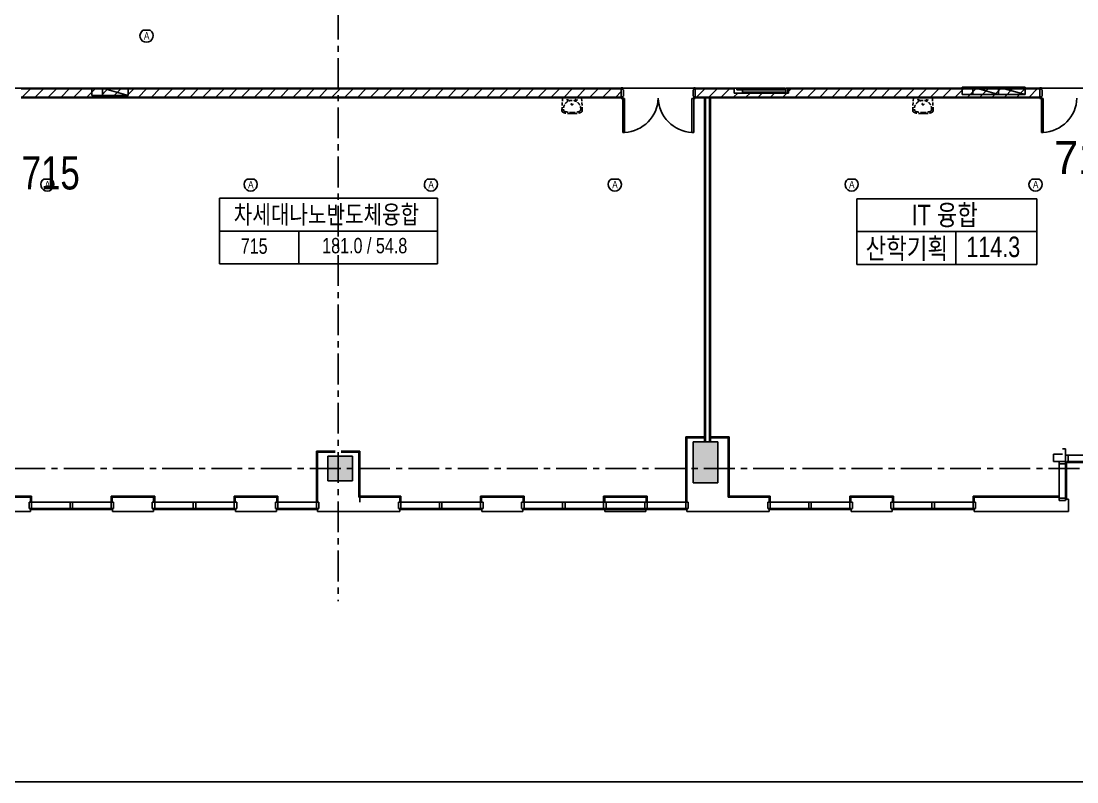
# Model space of a CAD drawing. Extents: x 1198601 to 1325177, y -301855 to -214174.
# Drawn here: x 1269645 to 1295371, y -301855 to -283318 of the extents above; entities that cross this region are included whole.
import ezdxf
from ezdxf.enums import TextEntityAlignment as Align

# ---------------------------------------------------------------- set-up
doc = ezdxf.new("R2010")
doc.units = 0
doc.header["$LTSCALE"] = 600
doc.header["$MEASUREMENT"] = 0
doc.linetypes.add('CENTER', pattern=[2, 1.25, -0.25, 0.25, -0.25])
doc.linetypes.add('HID', pattern=[0.375, 0.25, -0.125])
doc.layers.get('0').update_dxf_attribs({"linetype": 'CONTINUOUS'})
for name, color, linetype in [('252', 252, 'CONTINUOUS'), ('A-DOOR', 3, 'CONTINUOUS'), ('Beacon', 3, 'CONTINUOUS'), ('CEN', 1, 'CENTER'), ('INT1', 13, 'HID'), ('WALLLL', 7, 'CONTINUOUS')]:
    doc.layers.add(name, color=color, linetype=linetype)
doc.styles.add('GHH', font='Dotum.ttf')
doc.styles.add('T25', font='Dotum.ttf', dxfattribs={"width": 0.8})
doc.styles.add('T3', font='Dotum.ttf', dxfattribs={"width": 0.8})

# ---------------------------------------------------------------- blocks, each defined once
blk = doc.blocks.new('A$C46A60E2E')
at = {"layer": 'Beacon'}
blk.add_line((0.71, 2.93), (2.48, 2.93), dxfattribs=at)
blk.add_arc((1.6, 1.6), 1.6, 123.5577, 56.4423, dxfattribs=at)
at = {"color": 3, "style": 'GHH', "width": 0.85}
blk.add_text('A', height=1.8, dxfattribs=at).set_placement((1.64, 1.58), align=Align.MIDDLE)

msp = doc.modelspace()

# ---------------------------------------------------------------- hatches: boundary and pattern name
at = {"layer": '252'}
h = msp.add_hatch(color=256, dxfattribs=at)
edge = h.paths.add_edge_path()
edge.add_arc((1308370, -236220), 300, 0, 360)
h.paths.add_polyline_path([(1298020, -235920), (1298620, -235920), (1298620, -236520), (1298020, -236520)])
h.paths.add_polyline_path([(1286020, -235920), (1286620, -235920), (1286620, -236520), (1286020, -236520)])
h.paths.add_polyline_path([(1286020, -244920), (1286620, -244920), (1286620, -245520), (1286020, -245520)])
h.paths.add_polyline_path([(1298020, -244920), (1298620, -244920), (1298620, -245520), (1298020, -245520)])
edge = h.paths.add_edge_path()
edge.add_arc((1308370, -245220), 300, 0, 360)
h.paths.add_polyline_path([(1298020, -253920), (1298620, -253920), (1298620, -254520), (1298020, -254520)])
h.paths.add_polyline_path([(1286020, -253920), (1286620, -253920), (1286620, -254520), (1286020, -254520)])
edge = h.paths.add_edge_path()
edge.add_arc((1308370, -254220), 300, 0, 360)
h.paths.add_polyline_path([(1298020, -262920), (1298620, -262920), (1298620, -263520), (1298020, -263520)])
h.paths.add_polyline_path([(1286020, -262920), (1286620, -262920), (1286620, -263520), (1286020, -263520)])
edge = h.paths.add_edge_path()
edge.add_arc((1308370, -263220), 300, 0, 360)
h.paths.add_polyline_path([(1286020, -271870), (1286620, -271870), (1286620, -272470), (1286020, -272470)])
h.paths.add_polyline_path([(1298020, -271870), (1298720, -271870), (1298720, -272570), (1298020, -272570)])
h.paths.add_polyline_path([(1298020, -293570), (1298620, -293570), (1298620, -294570), (1298020, -294570)])
h.paths.add_polyline_path([(1298020, -281870), (1298720, -281870), (1298720, -282570), (1298020, -282570)])
h.paths.add_polyline_path([(1286020, -293570), (1286620, -293570), (1286620, -294570), (1286020, -294570)])
h = msp.add_hatch(color=256, dxfattribs=at)
h.paths.add_polyline_path([(1223070, -293920), (1223670, -293920), (1223670, -294520), (1223070, -294520)])
h.paths.add_polyline_path([(1232070, -293920), (1232670, -293920), (1232670, -294520), (1232070, -294520)])
h.paths.add_polyline_path([(1232070, -271920), (1232670, -271920), (1232670, -272520), (1232070, -272520)])
h.paths.add_polyline_path([(1232070, -281970), (1232670, -281970), (1232670, -282570), (1232070, -282570)])
h.paths.add_polyline_path([(1223070, -281970), (1223670, -281970), (1223670, -282570), (1223070, -282570)])
h.paths.add_polyline_path([(1223070, -271920), (1223670, -271920), (1223670, -272520), (1223070, -272520)])
h.paths.add_polyline_path([(1241070, -293920), (1241670, -293920), (1241670, -294520), (1241070, -294520)])
h.paths.add_polyline_path([(1250070, -293920), (1250670, -293920), (1250670, -294520), (1250070, -294520)])
h.paths.add_polyline_path([(1250120, -281970), (1250720, -281970), (1250720, -282570), (1250120, -282570)])
h.paths.add_polyline_path([(1241120, -281970), (1241720, -281970), (1241720, -282570), (1241120, -282570)])
edge = h.paths.add_edge_path()
edge.add_arc((1250370, -272220), 300, 0, 360)
h.paths.add_polyline_path([(1259070, -293920), (1259670, -293920), (1259670, -294520), (1259070, -294520)])
h.paths.add_polyline_path([(1268070, -293920), (1268670, -293920), (1268670, -294520), (1268070, -294520)])
h.paths.add_polyline_path([(1268070, -281970), (1268670, -281970), (1268670, -282570), (1268070, -282570)])
h.paths.add_polyline_path([(1268070, -271920), (1268670, -271920), (1268670, -272520), (1268070, -272520)])
h.paths.add_polyline_path([(1277120, -293920), (1277720, -293920), (1277720, -294520), (1277120, -294520)])
h.paths.add_polyline_path([(1277120, -281970), (1277720, -281970), (1277720, -282570), (1277120, -282570)])

# ---------------------------------------------------------------- linework, layer by layer
for p, q in [((1274479, -287635), (1279793, -287635)), ((1274479, -289235), (1274479, -287635)), ((1279793, -287635), (1279793, -289235)), ((1290011, -287645), (1294391, -287645)), ((1290011, -289245), (1290011, -287645)), ((1294391, -287645), (1294391, -289245)), ((1274479, -288435), (1279793, -288435)), ((1276412, -289235), (1276412, -288435)), ((1290012, -288446), (1294392, -288446)), ((1292420, -289246), (1292420, -288446)), ((1279793, -289235), (1274479, -289235)), ((1294391, -289245), (1290011, -289245))]:
    msp.add_line(p, q)
at = {"layer": 'A-DOOR'}
for p, q in [((1284270, -285200), (1284270, -284940)), ((1284270, -284940), (1284305, -284940)), ((1284305, -284940), (1284305, -284990)), ((1284305, -284990), (1284320, -284990)), ((1284320, -284990), (1284320, -285150)), ((1286035, -284990), (1286020, -284990)), ((1286020, -284990), (1286020, -285150)), ((1286070, -284940), (1286035, -284940)), ((1286035, -284940), (1286035, -284990)), ((1286070, -285200), (1286070, -284940)), ((1294471, -285200), (1294471, -284940)), ((1294471, -284940), (1294506, -284940)), ((1294506, -284940), (1294506, -284990)), ((1294506, -284990), (1294521, -284990)), ((1294521, -284990), (1294521, -285150)), ((1284305, -285200), (1284270, -285200)), ((1284320, -285150), (1284305, -285150)), ((1284305, -285150), (1284305, -285200)), ((1284305, -285200), (1284350, -285200)), ((1284305, -286030), (1284305, -285200)), ((1284350, -285200), (1284350, -286030)), ((1286035, -285200), (1285990, -285200)), ((1285990, -285200), (1285990, -286030)), ((1286020, -285150), (1286035, -285150)), ((1286035, -285150), (1286035, -285200)), ((1286035, -285200), (1286070, -285200)), ((1286035, -286030), (1286035, -285200)), ((1294506, -285200), (1294471, -285200)), ((1294521, -285150), (1294506, -285150)), ((1294506, -285150), (1294506, -285200)), ((1294506, -285200), (1294551, -285200)), ((1294506, -286030), (1294506, -285200)), ((1294551, -285200), (1294551, -286030)), ((1284350, -286030), (1284305, -286030)), ((1285990, -286030), (1286035, -286030)), ((1294551, -286030), (1294506, -286030))]:
    msp.add_line(p, q, dxfattribs=at)
for centre, start, end in [((1284306, -285166), 272.9379, 358.2377), ((1286035, -285166), 181.7623, 267.0621), ((1294507, -285166), 272.9379, 358.2377)]:
    msp.add_arc(centre, 865, start, end, dxfattribs=at)
at = {"layer": 'CEN'}
for p, q in [((1277370, -224220), (1277370, -297451)), ((1277370, -224220), (1277370, -297451)), ((1208283, -294220), (1310570, -294220))]:
    msp.add_line(p, q, dxfattribs=at)
at = {"layer": 'INT1', "ltscale": 0.5}
for p, q in [((1282820, -285490), (1282840, -285190)), ((1282840, -285190), (1283070, -285190)), ((1283070, -285190), (1283300, -285190)), ((1283300, -285190), (1283320, -285490)), ((1291370, -285490), (1291390, -285190)), ((1291390, -285190), (1291620, -285190)), ((1291620, -285190), (1291850, -285190)), ((1291850, -285190), (1291870, -285490)), ((1283070, -285570), (1283020, -285570)), ((1283120, -285570), (1283070, -285570)), ((1291620, -285570), (1291570, -285570)), ((1291670, -285570), (1291620, -285570))]:
    msp.add_line(p, q, dxfattribs=at)
for centre in [(1282968, -285233), (1283173, -285233), (1291518, -285233), (1291723, -285233), (1283070, -285341), (1291620, -285341)]:
    msp.add_circle(centre, 19.2, dxfattribs=at)
for centre, radius, start, end in [((1283070, -285460), 210, 90, 182.6644), ((1283071, -285460), 210, 357.3356, 90), ((1291620, -285460), 210, 90, 182.6644), ((1291621, -285460), 210, 357.3356, 90), ((1282871, -285493), 51.1, 176.1859, 245.7416), ((1282994, -285220), 351, 245.7416, 274.2425), ((1282916, -285467), 56.8, 182.6644, 253.8155), ((1283063, -284962), 583, 253.8155, 270.7121), ((1283078, -284962), 583, 269.2879, 286.1845), ((1283146, -285220), 351, 265.7575, 294.2584), ((1283224, -285467), 56.8, 286.1845, 357.3356), ((1283269, -285493), 51.1, 294.2584, 3.8141), ((1291421, -285493), 51.1, 176.1859, 245.7416), ((1291544, -285220), 351, 245.7416, 274.2425), ((1291466, -285467), 56.8, 182.6644, 253.8155), ((1291613, -284962), 583, 253.8155, 270.7121), ((1291628, -284962), 583, 269.2879, 286.1845), ((1291696, -285220), 351, 265.7575, 294.2584), ((1291774, -285467), 56.8, 286.1845, 357.3356), ((1291819, -285493), 51.1, 294.2584, 3.8141)]:
    msp.add_arc(centre, radius, start, end, dxfattribs=at)
at = {"layer": 'WALLLL'}
for p, q in [((1269645, -284950), (1268070, -284950)), ((1286070, -284950), (1269645, -284950)), ((1284270, -284970), (1269645, -284970)), ((1271370, -285130), (1271370, -284950)), ((1271370, -284950), (1272250, -284950)), ((1272250, -285130), (1271630, -284950)), ((1271630, -284950), (1271630, -285130)), ((1272250, -284950), (1272250, -285130)), ((1284270, -284970), (1279970, -284970)), ((1284270, -284970), (1284270, -285170)), ((1287020, -284950), (1286070, -284950)), ((1287020, -284970), (1286070, -284970)), ((1286070, -285170), (1286070, -284970)), ((1287020, -284950), (1287020, -285070)), ((1287085, -284950), (1287020, -284950)), ((1287020, -284970), (1287020, -285070)), ((1287085, -284995), (1287085, -284950)), ((1287085, -284950), (1288265, -284950)), ((1287085, -284995), (1287085, -284950)), ((1288265, -284995), (1287085, -284995)), ((1287220, -284995), (1287085, -284995)), ((1287220, -285070), (1287220, -284995)), ((1288265, -284950), (1288265, -284995)), ((1288325, -284950), (1294471, -284950)), ((1296271, -284950), (1288345, -284950)), ((1294471, -284970), (1288345, -284970)), ((1288345, -285070), (1288345, -284970)), ((1294471, -284970), (1288345, -284970)), ((1292578, -285107), (1292578, -284927)), ((1292578, -284927), (1293458, -284927)), ((1293458, -285107), (1292838, -284927)), ((1292838, -284927), (1292838, -285107)), ((1293458, -284927), (1293458, -285107)), ((1293458, -284927), (1293458, -285107)), ((1294108, -284927), (1293458, -284927)), ((1293458, -284927), (1294108, -285107)), ((1294108, -285107), (1294108, -284927)), ((1284270, -285170), (1269645, -285170)), ((1284270, -285190), (1269645, -285190)), ((1272250, -285130), (1271370, -285130)), ((1294471, -285170), (1286070, -285170)), ((1294471, -285170), (1286070, -285170)), ((1294471, -285190), (1286070, -285190)), ((1294471, -285190), (1286070, -285190)), ((1286295, -285190), (1286295, -293570)), ((1286320, -285190), (1286320, -293570)), ((1286420, -285190), (1286420, -293570)), ((1286445, -285190), (1286445, -293570)), ((1287020, -285070), (1288345, -285070)), ((1287020, -285070), (1287220, -285070)), ((1288275, -285050), (1287220, -285050)), ((1293458, -285107), (1292578, -285107)), ((1293458, -285107), (1294108, -285107)), ((1285840, -294890), (1285840, -293445)), ((1285840, -293445), (1286295, -293445)), ((1285840, -294890), (1285840, -293445)), ((1285840, -293445), (1286295, -293445)), ((1285865, -294915), (1285865, -293470)), ((1285865, -293470), (1286295, -293470)), ((1285865, -294915), (1285865, -293470)), ((1285865, -293470), (1286295, -293470)), ((1286445, -293445), (1286900, -293445)), ((1286445, -293445), (1286900, -293445)), ((1286445, -293470), (1286875, -293470)), ((1286445, -293470), (1286875, -293470)), ((1286875, -294915), (1286875, -293470)), ((1286875, -294915), (1286875, -293470)), ((1286900, -294890), (1286900, -293445)), ((1286900, -294890), (1286900, -293445)), ((1295096, -293740), (1295020, -293740)), ((1295096, -293740), (1295020, -293740)), ((1295096, -293890), (1295096, -293740)), ((1295096, -293890), (1295096, -293740)), ((1276840, -295040), (1276840, -293795)), ((1276840, -293795), (1277295, -293795)), ((1276840, -295040), (1276840, -293795)), ((1276840, -293795), (1277295, -293795)), ((1276865, -295040), (1276865, -293820)), ((1276865, -293820), (1277295, -293820)), ((1276865, -295040), (1276865, -293820)), ((1276865, -293820), (1277295, -293820)), ((1277445, -293795), (1277900, -293795)), ((1277445, -293795), (1277900, -293795)), ((1277445, -293820), (1277875, -293820)), ((1277445, -293820), (1277875, -293820)), ((1277875, -294915), (1277875, -293820)), ((1277900, -295040), (1277900, -293795)), ((1277900, -295040), (1277900, -293795)), ((1277900, -294890), (1277900, -293795)), ((1294800, -294046), (1294800, -293870)), ((1294800, -293870), (1294820, -293870)), ((1294800, -294046), (1294800, -293870)), ((1294800, -293870), (1294820, -293870)), ((1295020, -293870), (1294820, -293870)), ((1295020, -293870), (1294820, -293870)), ((1295156, -293890), (1295096, -293890)), ((1295096, -293890), (1295096, -294046)), ((1295156, -293890), (1295096, -293890)), ((1295096, -293890), (1295096, -294046)), ((1295156, -293890), (1297710, -293890)), ((1295156, -293890), (1297710, -293890)), ((1295156, -294046), (1295156, -293890)), ((1295156, -294046), (1295156, -293890)), ((1294940, -294046), (1294800, -294046)), ((1294940, -294046), (1294800, -294046)), ((1295096, -294046), (1294940, -294046)), ((1294940, -294046), (1294940, -294106)), ((1295096, -294046), (1294940, -294046)), ((1294940, -294046), (1294940, -294106)), ((1294940, -294997), (1294940, -294106)), ((1294940, -294997), (1294940, -294106)), ((1294940, -294106), (1295096, -294106)), ((1294940, -294106), (1295096, -294106)), ((1295095, -294953), (1295095, -294106)), ((1295095, -294953), (1295095, -294106)), ((1295096, -294071), (1295096, -294046)), ((1295096, -294046), (1295121, -294046)), ((1295096, -294071), (1295096, -294046)), ((1295096, -294046), (1295121, -294046)), ((1295120, -294071), (1295096, -294071)), ((1295120, -294071), (1295096, -294071)), ((1295096, -294106), (1295096, -294081)), ((1295096, -294081), (1295120, -294081)), ((1295096, -294106), (1295096, -294081)), ((1295096, -294081), (1295120, -294081)), ((1295120, -294965), (1295120, -294070)), ((1295120, -294070), (1297740, -294070)), ((1295120, -294965), (1295120, -294070)), ((1295120, -294070), (1297740, -294070)), ((1295120, -294081), (1295120, -294071)), ((1295120, -294081), (1295120, -294071)), ((1295121, -294046), (1295121, -294070)), ((1295121, -294046), (1295121, -294070)), ((1295121, -294070), (1295131, -294070)), ((1295121, -294070), (1295131, -294070)), ((1295131, -294070), (1295131, -294046)), ((1295131, -294046), (1295156, -294046)), ((1295131, -294070), (1295131, -294046)), ((1295131, -294046), (1295156, -294046)), ((1295156, -294046), (1297710, -294046)), ((1295156, -294046), (1297710, -294046)), ((1269875, -294915), (1268875, -294915)), ((1269875, -294915), (1268875, -294915)), ((1269900, -294890), (1268900, -294890)), ((1269900, -294890), (1268900, -294890)), ((1269900, -295040), (1269840, -295040)), ((1269840, -295040), (1269840, -295196)), ((1269900, -295040), (1269840, -295040)), ((1269840, -295040), (1269840, -295196)), ((1269875, -295040), (1269875, -294915)), ((1269875, -295040), (1269875, -294915)), ((1269900, -295040), (1269900, -294890)), ((1269900, -295040), (1269900, -294890)), ((1271840, -295040), (1269900, -295040)), ((1271840, -295040), (1269900, -295040)), ((1269900, -295196), (1269900, -295040)), ((1269900, -295196), (1269900, -295040)), ((1270900, -295040), (1270840, -295040)), ((1270840, -295040), (1270840, -295196)), ((1270900, -295040), (1270840, -295040)), ((1270840, -295040), (1270840, -295196)), ((1270900, -295196), (1270900, -295040)), ((1270900, -295196), (1270900, -295040)), ((1272900, -294890), (1271840, -294890)), ((1271840, -294890), (1271840, -295040)), ((1272900, -294890), (1271840, -294890)), ((1271840, -294890), (1271840, -295040)), ((1271900, -295040), (1271840, -295040)), ((1271840, -295040), (1271840, -295196)), ((1271900, -295040), (1271840, -295040)), ((1271840, -295040), (1271840, -295196)), ((1272875, -294915), (1271865, -294915)), ((1271865, -294915), (1271865, -295040)), ((1272875, -294915), (1271865, -294915)), ((1271865, -294915), (1271865, -295040)), ((1271900, -295196), (1271900, -295040)), ((1271900, -295196), (1271900, -295040)), ((1272900, -295040), (1272840, -295040)), ((1272840, -295040), (1272840, -295196)), ((1272900, -295040), (1272840, -295040)), ((1272840, -295040), (1272840, -295196)), ((1272875, -295040), (1272875, -294915)), ((1272875, -295040), (1272875, -294915)), ((1272900, -295040), (1272900, -294890)), ((1272900, -295040), (1272900, -294890)), ((1274840, -295040), (1272900, -295040)), ((1274840, -295040), (1272900, -295040)), ((1272900, -295196), (1272900, -295040)), ((1272900, -295196), (1272900, -295040)), ((1273900, -295040), (1273840, -295040)), ((1273840, -295040), (1273840, -295196)), ((1273900, -295040), (1273840, -295040)), ((1273840, -295040), (1273840, -295196)), ((1273900, -295196), (1273900, -295040)), ((1273900, -295196), (1273900, -295040)), ((1275900, -294890), (1274840, -294890)), ((1274840, -294890), (1274840, -295040)), ((1275900, -294890), (1274840, -294890)), ((1274840, -294890), (1274840, -295040)), ((1274900, -295040), (1274840, -295040)), ((1274840, -295040), (1274840, -295196)), ((1274900, -295040), (1274840, -295040)), ((1274840, -295040), (1274840, -295196)), ((1275875, -294915), (1274865, -294915)), ((1274865, -294915), (1274865, -295040)), ((1275875, -294915), (1274865, -294915)), ((1274865, -294915), (1274865, -295040)), ((1274900, -295196), (1274900, -295040)), ((1274900, -295196), (1274900, -295040)), ((1275900, -295040), (1275840, -295040)), ((1275840, -295040), (1275840, -295196)), ((1275900, -295040), (1275840, -295040)), ((1275840, -295040), (1275840, -295196)), ((1275875, -295040), (1275875, -294915)), ((1275875, -295040), (1275875, -294915)), ((1275900, -295040), (1275900, -294890)), ((1275900, -295040), (1275900, -294890)), ((1276840, -295040), (1275900, -295040)), ((1276840, -295040), (1275900, -295040)), ((1275900, -295196), (1275900, -295040)), ((1275900, -295196), (1275900, -295040)), ((1276900, -295040), (1276840, -295040)), ((1276840, -295040), (1276840, -295196)), ((1276900, -295040), (1276840, -295040)), ((1276840, -295040), (1276840, -295196)), ((1276900, -295196), (1276900, -295040)), ((1276900, -295196), (1276900, -295040)), ((1278875, -294915), (1277875, -294915)), ((1278900, -294890), (1277900, -294890)), ((1278900, -295040), (1278840, -295040)), ((1278840, -295040), (1278840, -295196)), ((1278900, -295040), (1278840, -295040)), ((1278840, -295040), (1278840, -295196)), ((1278875, -295040), (1278875, -294915)), ((1278900, -295040), (1278900, -294890)), ((1280840, -295040), (1278900, -295040)), ((1280840, -295040), (1278900, -295040)), ((1278900, -295196), (1278900, -295040)), ((1278900, -295196), (1278900, -295040)), ((1279900, -295040), (1279840, -295040)), ((1279840, -295040), (1279840, -295196)), ((1279900, -295040), (1279840, -295040)), ((1279840, -295040), (1279840, -295196)), ((1279900, -295196), (1279900, -295040)), ((1279900, -295196), (1279900, -295040)), ((1281900, -294890), (1280840, -294890)), ((1280840, -294890), (1280840, -295040)), ((1281900, -294890), (1280840, -294890)), ((1280840, -294890), (1280840, -295040)), ((1280900, -295040), (1280840, -295040)), ((1280840, -295040), (1280840, -295196)), ((1280900, -295040), (1280840, -295040)), ((1280840, -295040), (1280840, -295196)), ((1281875, -294915), (1280865, -294915)), ((1280865, -294915), (1280865, -295040)), ((1281875, -294915), (1280865, -294915)), ((1280865, -294915), (1280865, -295040)), ((1280900, -295196), (1280900, -295040)), ((1280900, -295196), (1280900, -295040)), ((1281900, -295040), (1281840, -295040)), ((1281840, -295040), (1281840, -295196)), ((1281900, -295040), (1281840, -295040)), ((1281840, -295040), (1281840, -295196)), ((1281875, -295040), (1281875, -294915)), ((1281875, -295040), (1281875, -294915)), ((1281900, -295040), (1281900, -294890)), ((1281900, -295040), (1281900, -294890)), ((1285840, -295040), (1281900, -295040)), ((1285840, -295040), (1281900, -295040)), ((1281900, -295196), (1281900, -295040)), ((1281900, -295196), (1281900, -295040)), ((1282900, -295040), (1282840, -295040)), ((1282840, -295040), (1282840, -295196)), ((1282900, -295040), (1282840, -295040)), ((1282840, -295040), (1282840, -295196)), ((1282900, -295196), (1282900, -295040)), ((1282900, -295196), (1282900, -295040)), ((1284900, -294890), (1283840, -294890)), ((1283840, -294890), (1283840, -295040)), ((1284900, -294890), (1283840, -294890)), ((1283840, -294890), (1283840, -295040)), ((1283900, -295040), (1283840, -295040)), ((1283840, -295040), (1283840, -295196)), ((1283900, -295040), (1283840, -295040)), ((1283840, -295040), (1283840, -295196)), ((1284875, -294915), (1283865, -294915)), ((1283865, -294915), (1283865, -295040)), ((1284875, -294915), (1283865, -294915)), ((1283865, -294915), (1283865, -295040)), ((1283900, -295196), (1283900, -295040)), ((1283900, -295196), (1283900, -295040)), ((1284900, -295040), (1284840, -295040)), ((1284840, -295040), (1284840, -295196)), ((1284900, -295040), (1284840, -295040)), ((1284840, -295040), (1284840, -295196)), ((1284875, -295040), (1284875, -294915)), ((1284875, -295040), (1284875, -294915)), ((1284900, -295040), (1284900, -294890)), ((1284900, -295040), (1284900, -294890)), ((1284900, -295196), (1284900, -295040)), ((1284900, -295196), (1284900, -295040)), ((1285840, -294890), (1285840, -294890)), ((1285840, -294890), (1285840, -295040)), ((1285840, -294890), (1285840, -294890)), ((1285840, -294890), (1285840, -295040)), ((1285900, -295040), (1285840, -295040)), ((1285840, -295040), (1285840, -295196)), ((1285900, -295040), (1285840, -295040)), ((1285840, -295040), (1285840, -295196)), ((1285865, -294915), (1285865, -294915)), ((1285865, -294915), (1285865, -295040)), ((1285865, -294915), (1285865, -294915)), ((1285865, -294915), (1285865, -295040)), ((1285900, -295196), (1285900, -295040)), ((1285900, -295196), (1285900, -295040)), ((1287875, -294915), (1286875, -294915)), ((1287875, -294915), (1286875, -294915)), ((1287900, -294890), (1286900, -294890)), ((1287900, -294890), (1286900, -294890)), ((1287900, -295040), (1287840, -295040)), ((1287840, -295040), (1287840, -295196)), ((1287900, -295040), (1287840, -295040)), ((1287840, -295040), (1287840, -295196)), ((1287875, -295040), (1287875, -294915)), ((1287875, -295040), (1287875, -294915)), ((1287900, -295040), (1287900, -294890)), ((1287900, -295040), (1287900, -294890)), ((1289840, -295040), (1287900, -295040)), ((1289840, -295040), (1287900, -295040)), ((1287900, -295196), (1287900, -295040)), ((1287900, -295196), (1287900, -295040)), ((1288900, -295040), (1288840, -295040)), ((1288840, -295040), (1288840, -295196)), ((1288900, -295040), (1288840, -295040)), ((1288840, -295040), (1288840, -295196)), ((1288900, -295196), (1288900, -295040)), ((1288900, -295196), (1288900, -295040)), ((1290900, -294890), (1289840, -294890)), ((1289840, -294890), (1289840, -295040)), ((1290900, -294890), (1289840, -294890)), ((1289840, -294890), (1289840, -295040)), ((1289900, -295040), (1289840, -295040)), ((1289840, -295040), (1289840, -295196)), ((1289900, -295040), (1289840, -295040)), ((1289840, -295040), (1289840, -295196)), ((1290875, -294915), (1289865, -294915)), ((1289865, -294915), (1289865, -295040)), ((1290875, -294915), (1289865, -294915)), ((1289865, -294915), (1289865, -295040)), ((1289900, -295196), (1289900, -295040)), ((1289900, -295196), (1289900, -295040)), ((1290900, -295040), (1290840, -295040)), ((1290840, -295040), (1290840, -295196)), ((1290900, -295040), (1290840, -295040)), ((1290840, -295040), (1290840, -295196)), ((1290875, -295040), (1290875, -294915)), ((1290875, -295040), (1290875, -294915)), ((1290900, -295040), (1290900, -294890)), ((1290900, -295040), (1290900, -294890)), ((1292840, -295040), (1290900, -295040)), ((1292840, -295040), (1290900, -295040)), ((1290900, -295196), (1290900, -295040)), ((1290900, -295196), (1290900, -295040)), ((1291900, -295040), (1291840, -295040)), ((1291840, -295040), (1291840, -295196)), ((1291900, -295040), (1291840, -295040)), ((1291840, -295040), (1291840, -295196)), ((1291900, -295196), (1291900, -295040)), ((1291900, -295196), (1291900, -295040)), ((1294940, -294890), (1292840, -294890)), ((1292840, -294890), (1292840, -295040)), ((1294940, -294890), (1292840, -294890)), ((1292840, -294890), (1292840, -295040)), ((1292900, -295040), (1292840, -295040)), ((1292840, -295040), (1292840, -295196)), ((1292900, -295040), (1292840, -295040)), ((1292840, -295040), (1292840, -295196)), ((1294940, -294915), (1292865, -294915)), ((1292865, -294915), (1292865, -295040)), ((1294940, -294915), (1292865, -294915)), ((1292865, -294915), (1292865, -295040)), ((1292900, -295196), (1292900, -295040)), ((1292900, -295196), (1292900, -295040)), ((1295096, -294940), (1294940, -294940)), ((1294940, -294940), (1294940, -295000)), ((1295096, -294940), (1294940, -294940)), ((1294940, -294940), (1294940, -295000)), ((1294940, -295000), (1295096, -295000)), ((1294940, -295000), (1295096, -295000)), ((1295096, -294965), (1295096, -294940)), ((1295096, -294965), (1295096, -294940)), ((1295120, -294965), (1295096, -294965)), ((1295120, -294965), (1295096, -294965)), ((1295096, -295000), (1295096, -294975)), ((1295096, -294975), (1295120, -294975)), ((1295096, -295000), (1295096, -294975)), ((1295096, -294975), (1295120, -294975)), ((1295120, -294975), (1295120, -294965)), ((1295120, -294975), (1295120, -294965)), ((1295170, -294970), (1295120, -294970)), ((1295170, -294970), (1295120, -294970)), ((1295170, -295270), (1295170, -294970)), ((1295170, -295270), (1295170, -294970)), ((1267870, -295270), (1269870, -295270)), ((1267870, -295270), (1269870, -295270)), ((1269840, -295196), (1269865, -295196)), ((1269840, -295196), (1269865, -295196)), ((1269865, -295196), (1269865, -295220)), ((1269865, -295196), (1269865, -295220)), ((1269865, -295220), (1269875, -295220)), ((1269865, -295220), (1269875, -295220)), ((1271870, -295220), (1269870, -295220)), ((1271870, -295220), (1269870, -295220)), ((1269870, -295270), (1269870, -295220)), ((1269870, -295270), (1269870, -295220)), ((1269875, -295220), (1269875, -295196)), ((1269875, -295196), (1269900, -295196)), ((1269875, -295220), (1269875, -295196)), ((1269875, -295196), (1269900, -295196)), ((1271840, -295196), (1269900, -295196)), ((1271840, -295196), (1269900, -295196)), ((1270840, -295196), (1270865, -295196)), ((1270840, -295196), (1270865, -295196)), ((1270865, -295196), (1270865, -295220)), ((1270865, -295196), (1270865, -295220)), ((1270865, -295220), (1270875, -295220)), ((1270865, -295220), (1270875, -295220)), ((1270875, -295220), (1270875, -295196)), ((1270875, -295196), (1270900, -295196)), ((1270875, -295220), (1270875, -295196)), ((1270875, -295196), (1270900, -295196)), ((1271840, -295196), (1271865, -295196)), ((1271840, -295196), (1271865, -295196)), ((1271865, -295196), (1271865, -295220)), ((1271865, -295196), (1271865, -295220)), ((1271865, -295220), (1271875, -295220)), ((1271865, -295220), (1271875, -295220)), ((1271870, -295220), (1271870, -295270)), ((1271870, -295220), (1271870, -295270)), ((1271870, -295270), (1272870, -295270)), ((1271870, -295270), (1272870, -295270)), ((1271875, -295220), (1271875, -295196)), ((1271875, -295196), (1271900, -295196)), ((1271875, -295220), (1271875, -295196)), ((1271875, -295196), (1271900, -295196)), ((1272840, -295196), (1272865, -295196)), ((1272840, -295196), (1272865, -295196)), ((1272865, -295196), (1272865, -295220)), ((1272865, -295196), (1272865, -295220)), ((1272865, -295220), (1272875, -295220)), ((1272865, -295220), (1272875, -295220)), ((1274870, -295220), (1272870, -295220)), ((1274870, -295220), (1272870, -295220)), ((1272870, -295270), (1272870, -295220)), ((1272870, -295270), (1272870, -295220)), ((1272875, -295220), (1272875, -295196)), ((1272875, -295196), (1272900, -295196)), ((1272875, -295220), (1272875, -295196)), ((1272875, -295196), (1272900, -295196)), ((1274840, -295196), (1272900, -295196)), ((1274840, -295196), (1272900, -295196)), ((1273840, -295196), (1273865, -295196)), ((1273840, -295196), (1273865, -295196)), ((1273865, -295196), (1273865, -295220)), ((1273865, -295196), (1273865, -295220)), ((1273865, -295220), (1273875, -295220)), ((1273865, -295220), (1273875, -295220)), ((1273875, -295220), (1273875, -295196)), ((1273875, -295196), (1273900, -295196)), ((1273875, -295220), (1273875, -295196)), ((1273875, -295196), (1273900, -295196)), ((1274840, -295196), (1274865, -295196)), ((1274840, -295196), (1274865, -295196)), ((1274865, -295196), (1274865, -295220)), ((1274865, -295196), (1274865, -295220)), ((1274865, -295220), (1274875, -295220)), ((1274865, -295220), (1274875, -295220)), ((1274870, -295220), (1274870, -295270)), ((1274870, -295220), (1274870, -295270)), ((1274870, -295270), (1275870, -295270)), ((1274870, -295270), (1275870, -295270)), ((1274875, -295220), (1274875, -295196)), ((1274875, -295196), (1274900, -295196)), ((1274875, -295220), (1274875, -295196)), ((1274875, -295196), (1274900, -295196)), ((1275840, -295196), (1275865, -295196)), ((1275840, -295196), (1275865, -295196)), ((1275865, -295196), (1275865, -295220)), ((1275865, -295196), (1275865, -295220)), ((1275865, -295220), (1275875, -295220)), ((1275865, -295220), (1275875, -295220)), ((1276870, -295220), (1275870, -295220)), ((1276870, -295220), (1275870, -295220)), ((1275870, -295270), (1275870, -295220)), ((1275870, -295270), (1275870, -295220)), ((1275875, -295220), (1275875, -295196)), ((1275875, -295196), (1275900, -295196)), ((1275875, -295220), (1275875, -295196)), ((1275875, -295196), (1275900, -295196)), ((1276840, -295196), (1275900, -295196)), ((1276840, -295196), (1275900, -295196)), ((1276840, -295196), (1276865, -295196)), ((1276840, -295196), (1276865, -295196)), ((1276865, -295196), (1276865, -295220)), ((1276865, -295196), (1276865, -295220)), ((1276865, -295220), (1276875, -295220)), ((1276865, -295220), (1276875, -295220)), ((1276870, -295220), (1276870, -295270)), ((1276870, -295220), (1276870, -295270)), ((1276870, -295270), (1278870, -295270)), ((1276870, -295270), (1278870, -295270)), ((1276875, -295220), (1276875, -295196)), ((1276875, -295196), (1276900, -295196)), ((1276875, -295220), (1276875, -295196)), ((1276875, -295196), (1276900, -295196)), ((1278840, -295196), (1278865, -295196)), ((1278840, -295196), (1278865, -295196)), ((1278865, -295196), (1278865, -295220)), ((1278865, -295196), (1278865, -295220)), ((1278865, -295220), (1278875, -295220)), ((1278865, -295220), (1278875, -295220)), ((1280870, -295220), (1278870, -295220)), ((1280870, -295220), (1278870, -295220)), ((1278870, -295270), (1278870, -295220)), ((1278870, -295270), (1278870, -295220)), ((1278875, -295220), (1278875, -295196)), ((1278875, -295196), (1278900, -295196)), ((1278875, -295220), (1278875, -295196)), ((1278875, -295196), (1278900, -295196)), ((1280840, -295196), (1278900, -295196)), ((1280840, -295196), (1278900, -295196)), ((1279840, -295196), (1279865, -295196)), ((1279840, -295196), (1279865, -295196)), ((1279865, -295196), (1279865, -295220)), ((1279865, -295196), (1279865, -295220)), ((1279865, -295220), (1279875, -295220)), ((1279865, -295220), (1279875, -295220)), ((1279875, -295220), (1279875, -295196)), ((1279875, -295196), (1279900, -295196)), ((1279875, -295220), (1279875, -295196)), ((1279875, -295196), (1279900, -295196)), ((1280840, -295196), (1280865, -295196)), ((1280840, -295196), (1280865, -295196)), ((1280865, -295196), (1280865, -295220)), ((1280865, -295196), (1280865, -295220)), ((1280865, -295220), (1280875, -295220)), ((1280865, -295220), (1280875, -295220)), ((1280870, -295220), (1280870, -295270)), ((1280870, -295220), (1280870, -295270)), ((1280870, -295270), (1281870, -295270)), ((1280870, -295270), (1281870, -295270)), ((1280875, -295220), (1280875, -295196)), ((1280875, -295196), (1280900, -295196)), ((1280875, -295220), (1280875, -295196)), ((1280875, -295196), (1280900, -295196)), ((1281840, -295196), (1281865, -295196)), ((1281840, -295196), (1281865, -295196)), ((1281865, -295196), (1281865, -295220)), ((1281865, -295196), (1281865, -295220)), ((1281865, -295220), (1281875, -295220)), ((1281865, -295220), (1281875, -295220)), ((1285870, -295220), (1281870, -295220)), ((1285870, -295220), (1281870, -295220)), ((1281870, -295270), (1281870, -295220)), ((1281870, -295270), (1281870, -295220)), ((1281875, -295220), (1281875, -295196)), ((1281875, -295196), (1281900, -295196)), ((1281875, -295220), (1281875, -295196)), ((1281875, -295196), (1281900, -295196)), ((1285840, -295196), (1281900, -295196)), ((1285840, -295196), (1281900, -295196)), ((1282840, -295196), (1282865, -295196)), ((1282840, -295196), (1282865, -295196)), ((1282865, -295196), (1282865, -295220)), ((1282865, -295196), (1282865, -295220)), ((1282865, -295220), (1282875, -295220)), ((1282865, -295220), (1282875, -295220)), ((1282875, -295220), (1282875, -295196)), ((1282875, -295196), (1282900, -295196)), ((1282875, -295220), (1282875, -295196)), ((1282875, -295196), (1282900, -295196)), ((1283840, -295196), (1283865, -295196)), ((1283840, -295196), (1283865, -295196)), ((1283865, -295196), (1283865, -295220)), ((1283865, -295196), (1283865, -295220)), ((1283865, -295220), (1283875, -295220)), ((1283865, -295220), (1283875, -295220)), ((1283870, -295220), (1283870, -295270)), ((1283870, -295220), (1283870, -295270)), ((1283870, -295270), (1284870, -295270)), ((1283870, -295270), (1284870, -295270)), ((1283875, -295220), (1283875, -295196)), ((1283875, -295196), (1283900, -295196)), ((1283875, -295220), (1283875, -295196)), ((1283875, -295196), (1283900, -295196)), ((1284840, -295196), (1284865, -295196)), ((1284840, -295196), (1284865, -295196)), ((1284865, -295196), (1284865, -295220)), ((1284865, -295196), (1284865, -295220)), ((1284865, -295220), (1284875, -295220)), ((1284865, -295220), (1284875, -295220)), ((1284870, -295270), (1284870, -295220)), ((1284870, -295270), (1284870, -295220)), ((1284875, -295220), (1284875, -295196)), ((1284875, -295196), (1284900, -295196)), ((1284875, -295220), (1284875, -295196)), ((1284875, -295196), (1284900, -295196)), ((1285840, -295196), (1285865, -295196)), ((1285840, -295196), (1285865, -295196)), ((1285865, -295196), (1285865, -295220)), ((1285865, -295196), (1285865, -295220)), ((1285865, -295220), (1285875, -295220)), ((1285865, -295220), (1285875, -295220)), ((1285870, -295220), (1285870, -295270)), ((1285870, -295220), (1285870, -295270)), ((1285870, -295270), (1287870, -295270)), ((1285870, -295270), (1287870, -295270)), ((1285875, -295220), (1285875, -295196)), ((1285875, -295196), (1285900, -295196)), ((1285875, -295220), (1285875, -295196)), ((1285875, -295196), (1285900, -295196)), ((1287840, -295196), (1287865, -295196)), ((1287840, -295196), (1287865, -295196)), ((1287865, -295196), (1287865, -295220)), ((1287865, -295196), (1287865, -295220)), ((1287865, -295220), (1287875, -295220)), ((1287865, -295220), (1287875, -295220)), ((1289870, -295220), (1287870, -295220)), ((1289870, -295220), (1287870, -295220)), ((1287870, -295270), (1287870, -295220)), ((1287870, -295270), (1287870, -295220)), ((1287875, -295220), (1287875, -295196)), ((1287875, -295196), (1287900, -295196)), ((1287875, -295220), (1287875, -295196)), ((1287875, -295196), (1287900, -295196)), ((1289840, -295196), (1287900, -295196)), ((1289840, -295196), (1287900, -295196)), ((1288840, -295196), (1288865, -295196)), ((1288840, -295196), (1288865, -295196)), ((1288865, -295196), (1288865, -295220)), ((1288865, -295196), (1288865, -295220)), ((1288865, -295220), (1288875, -295220)), ((1288865, -295220), (1288875, -295220)), ((1288875, -295220), (1288875, -295196)), ((1288875, -295196), (1288900, -295196)), ((1288875, -295220), (1288875, -295196)), ((1288875, -295196), (1288900, -295196)), ((1289840, -295196), (1289865, -295196)), ((1289840, -295196), (1289865, -295196)), ((1289865, -295196), (1289865, -295220)), ((1289865, -295196), (1289865, -295220)), ((1289865, -295220), (1289875, -295220)), ((1289865, -295220), (1289875, -295220)), ((1289870, -295220), (1289870, -295270)), ((1289870, -295220), (1289870, -295270)), ((1289870, -295270), (1290870, -295270)), ((1289870, -295270), (1290870, -295270)), ((1289875, -295220), (1289875, -295196)), ((1289875, -295196), (1289900, -295196)), ((1289875, -295220), (1289875, -295196)), ((1289875, -295196), (1289900, -295196)), ((1290840, -295196), (1290865, -295196)), ((1290840, -295196), (1290865, -295196)), ((1290865, -295196), (1290865, -295220)), ((1290865, -295196), (1290865, -295220)), ((1290865, -295220), (1290875, -295220)), ((1290865, -295220), (1290875, -295220)), ((1292870, -295220), (1290870, -295220)), ((1292870, -295220), (1290870, -295220)), ((1290870, -295270), (1290870, -295220)), ((1290870, -295270), (1290870, -295220)), ((1290875, -295220), (1290875, -295196)), ((1290875, -295196), (1290900, -295196)), ((1290875, -295220), (1290875, -295196)), ((1290875, -295196), (1290900, -295196)), ((1292840, -295196), (1290900, -295196)), ((1292840, -295196), (1290900, -295196)), ((1291840, -295196), (1291865, -295196)), ((1291840, -295196), (1291865, -295196)), ((1291865, -295196), (1291865, -295220)), ((1291865, -295196), (1291865, -295220)), ((1291865, -295220), (1291875, -295220)), ((1291865, -295220), (1291875, -295220)), ((1291875, -295220), (1291875, -295196)), ((1291875, -295196), (1291900, -295196)), ((1291875, -295220), (1291875, -295196)), ((1291875, -295196), (1291900, -295196)), ((1292840, -295196), (1292865, -295196)), ((1292840, -295196), (1292865, -295196)), ((1292865, -295196), (1292865, -295220)), ((1292865, -295196), (1292865, -295220)), ((1292865, -295220), (1292875, -295220)), ((1292865, -295220), (1292875, -295220)), ((1292870, -295220), (1292870, -295270)), ((1292870, -295220), (1292870, -295270)), ((1292870, -295270), (1295170, -295270)), ((1292870, -295270), (1295170, -295270)), ((1292875, -295220), (1292875, -295196)), ((1292875, -295196), (1292900, -295196)), ((1292875, -295220), (1292875, -295196)), ((1292875, -295196), (1292900, -295196)), ((1325177, -301855), (1198601, -301855))]:
    msp.add_line(p, q, dxfattribs=at)
at = {"layer": 'WALLLL', "linetype": 'Continuous'}
for p, q in [((1269675, -285170), (1269875, -284970)), ((1269990, -285170), (1270190, -284970)), ((1270304, -285170), (1270504, -284970)), ((1270618, -285170), (1270818, -284970)), ((1270933, -285170), (1271133, -284970)), ((1271247, -285170), (1271447, -284970)), ((1271561, -285170), (1271761, -284970)), ((1271876, -285170), (1272076, -284970)), ((1272190, -285170), (1272390, -284970)), ((1272504, -285170), (1272704, -284970)), ((1272819, -285170), (1273019, -284970)), ((1273133, -285170), (1273333, -284970)), ((1273447, -285170), (1273647, -284970)), ((1273761, -285170), (1273961, -284970)), ((1274076, -285170), (1274276, -284970)), ((1274390, -285170), (1274590, -284970)), ((1274704, -285170), (1274904, -284970)), ((1275019, -285170), (1275219, -284970)), ((1275333, -285170), (1275533, -284970)), ((1275647, -285170), (1275847, -284970)), ((1275962, -285170), (1276162, -284970)), ((1276276, -285170), (1276476, -284970)), ((1276590, -285170), (1276790, -284970)), ((1276905, -285170), (1277105, -284970)), ((1277219, -285170), (1277419, -284970)), ((1277533, -285170), (1277733, -284970)), ((1277847, -285170), (1278047, -284970)), ((1278162, -285170), (1278362, -284970)), ((1278476, -285170), (1278676, -284970)), ((1278790, -285170), (1278990, -284970)), ((1279105, -285170), (1279305, -284970)), ((1279419, -285170), (1279619, -284970)), ((1279733, -285170), (1279933, -284970)), ((1280048, -285170), (1280248, -284970)), ((1280362, -285170), (1280562, -284970)), ((1280676, -285170), (1280876, -284970)), ((1280991, -285170), (1281191, -284970)), ((1281305, -285170), (1281505, -284970)), ((1281619, -285170), (1281819, -284970)), ((1281933, -285170), (1282133, -284970)), ((1282248, -285170), (1282448, -284970)), ((1282562, -285170), (1282762, -284970)), ((1282876, -285170), (1283076, -284970)), ((1283191, -285170), (1283391, -284970)), ((1283505, -285170), (1283705, -284970)), ((1283819, -285170), (1284019, -284970)), ((1284134, -285170), (1284270, -285033)), ((1286106, -285170), (1286306, -284970)), ((1286406, -285170), (1286606, -284970)), ((1286706, -285170), (1286906, -284970)), ((1288345, -285031), (1288406, -284970)), ((1288506, -285170), (1288706, -284970)), ((1288806, -285170), (1289006, -284970)), ((1289106, -285170), (1289306, -284970)), ((1289406, -285170), (1289606, -284970)), ((1289706, -285170), (1289906, -284970)), ((1290006, -285170), (1290206, -284970)), ((1290306, -285170), (1290506, -284970)), ((1290606, -285170), (1290806, -284970)), ((1290906, -285170), (1291106, -284970)), ((1291206, -285170), (1291406, -284970)), ((1291506, -285170), (1291706, -284970)), ((1291806, -285170), (1292006, -284970)), ((1292106, -285170), (1292306, -284970)), ((1292406, -285170), (1292606, -284970)), ((1292706, -285170), (1292906, -284970)), ((1293006, -285170), (1293206, -284970)), ((1293306, -285170), (1293506, -284970)), ((1293606, -285170), (1293806, -284970)), ((1293906, -285170), (1294106, -284970)), ((1294206, -285170), (1294406, -284970)), ((1287006, -285170), (1287106, -285070)), ((1287306, -285170), (1287406, -285070)), ((1287606, -285170), (1287706, -285070)), ((1287906, -285170), (1288006, -285070)), ((1288206, -285170), (1288306, -285070))]:
    msp.add_line(p, q, dxfattribs=at)
at = {"layer": 'WALLLL', "linetype": 'HID'}
for p, q in [((1288325, -284950), (1288275, -284950)), ((1288275, -284950), (1288275, -285070)), ((1288325, -285070), (1288325, -284950)), ((1288275, -285070), (1288325, -285070))]:
    msp.add_line(p, q, dxfattribs=at)
at = {"layer": 'WALLLL', "ltscale": 3}
for p, q in [((1286020, -293570), (1286620, -293570)), ((1286020, -294570), (1286020, -293570)), ((1286020, -293570), (1286620, -293570)), ((1286020, -294570), (1286020, -293570)), ((1286620, -293570), (1286620, -294570)), ((1286620, -293570), (1286620, -294570)), ((1277120, -293920), (1277720, -293920)), ((1277120, -294520), (1277120, -293920)), ((1277120, -293920), (1277720, -293920)), ((1277120, -294520), (1277120, -293920)), ((1277720, -293920), (1277720, -294520)), ((1277720, -293920), (1277720, -294520)), ((1277720, -294520), (1277120, -294520)), ((1277720, -294520), (1277120, -294520)), ((1286620, -294570), (1286020, -294570)), ((1286620, -294570), (1286020, -294570))]:
    msp.add_line(p, q, dxfattribs=at)

# ---------------------------------------------------------------- block references
at = {"layer": 'Beacon', "xscale": 100, "yscale": 100, "zscale": 100}
for p in [(1272541, -283835), (1270124, -287459), (1275079, -287459), (1279471, -287459), (1283952, -287459), (1289722, -287459), (1294203, -287459)]:
    msp.add_blockref('A$C46A60E2E', p, dxfattribs=at)

# ---------------------------------------------------------------- texts
at = {"layer": 'WALLLL', "style": 'T25'}
msp.add_text('712', height=800, dxfattribs=at).set_placement((1295692, -286643), align=Align.MIDDLE_CENTER)
at = {"layer": 'WALLLL', "style": 'T25', "width": 0.8}
for s, height, p in [('차세대나노반도체융합', 450, (1277086, -288030)), ('IT 융합', 500, (1292153, -288041)), ('715', 375, (1275324, -288800)), ('181.0 / 54.8', 375, (1278018, -288788)), ('산학기획', 500, (1291227, -288856)), ('114.3', 500, (1293334, -288818))]:
    msp.add_text(s, height=height, dxfattribs=at).set_placement(p, align=Align.MIDDLE_CENTER)
at = {"layer": 'WALLLL', "style": 'T3', "width": 0.8}
msp.add_attdef('715', text='실명', height=810, dxfattribs=at).set_placement((1270367, -287015), align=Align.MIDDLE_CENTER)

doc.saveas('drawing.dxf')
